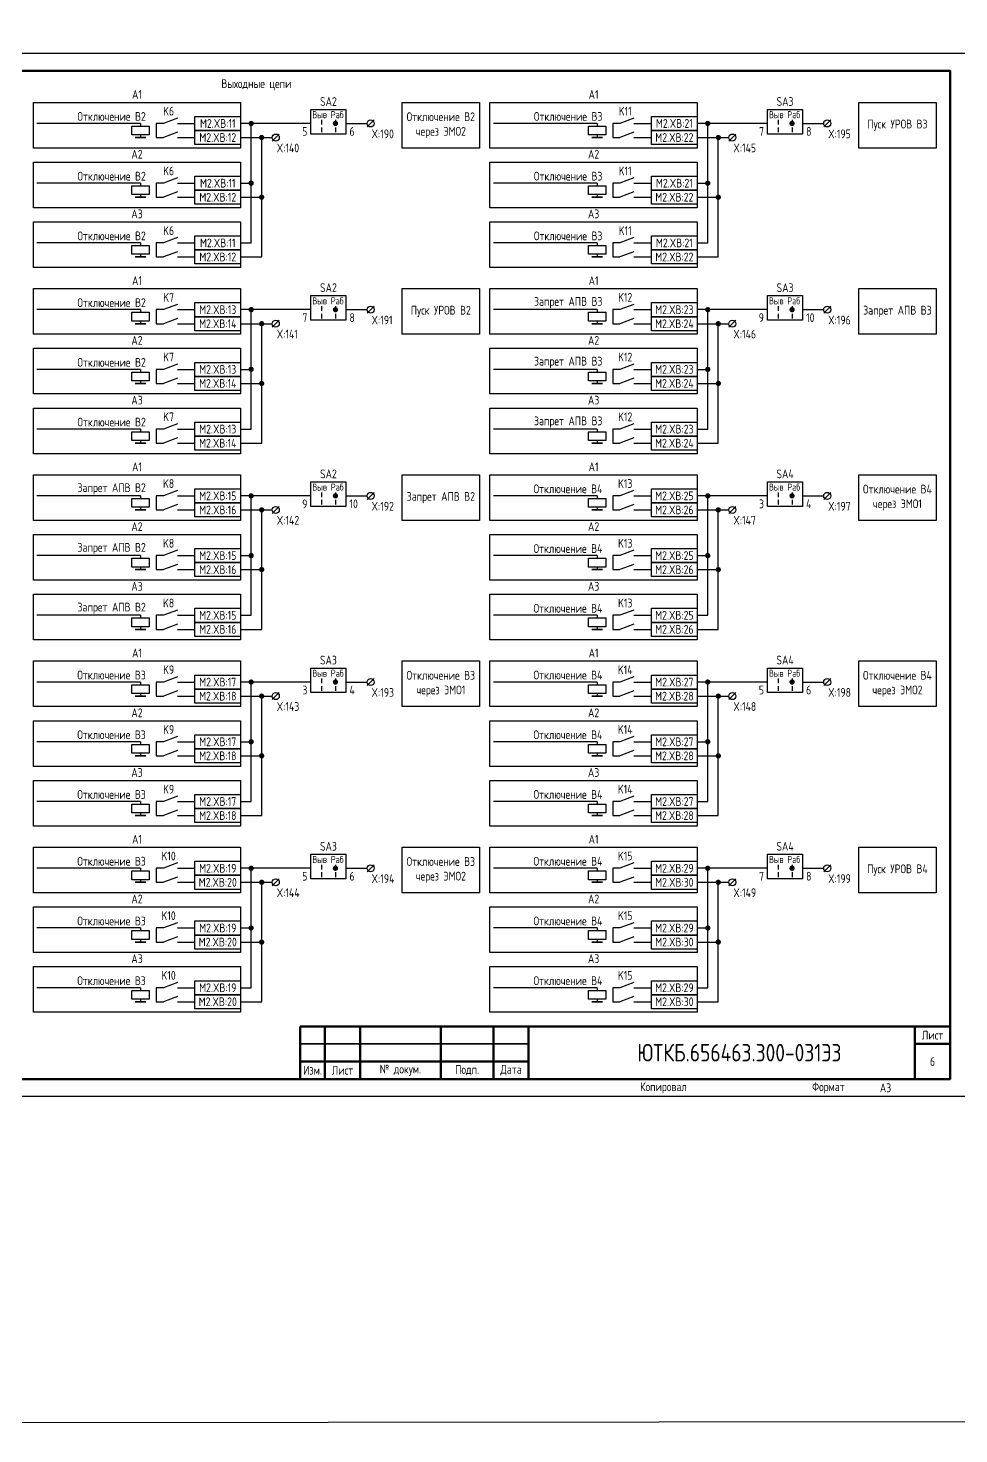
# Model space of a CAD drawing. Header units: millimetres. Extents: x -1043 to 5194, y -96 to 1568.
# Drawn here: x 2252.5 to 2517.5, y -96 to 304.1 of the extents above; entities that cross this region are included whole.
import ezdxf

# ---------------------------------------------------------------- set-up
doc = ezdxf.new("R2010")
doc.units = ezdxf.units.MM
doc.styles.add('Gost_type_A', font='GOST_A.TTF')

# ---------------------------------------------------------------- blocks, each defined once
blk = doc.blocks.new('Формат_А3')
blk.add_lwpolyline([(-420, 297), (0, 297), (0, 0), (-420, 0)], close=True)
at = {"lineweight": 50}
blk.add_lwpolyline([(-400, 292), (-5, 292), (-5, 5), (-400, 5)], close=True, dxfattribs=at)
blk = doc.blocks.new('Штамп малый нижний')
at = {"lineweight": 50}
for points in [[(-185, 15), (-178, 15), (-178, 5), (-185, 5)], [(-178, 15), (-168, 15), (-168, 5), (-178, 5)], [(-168, 15), (-145, 15), (-145, 5), (-168, 5)], [(-145, 15), (-130, 15), (-130, 5), (-145, 5)], [(-130, 15), (-120, 15), (-120, 5), (-130, 5)], [(-120, 15), (-10, 15), (-10, 0), (-120, 0)], [(-10, 15), (0, 15), (0, 10), (-10, 10)], [(-10, 10), (0, 10), (0, 0), (-10, 0)], [(-185, 5), (-178, 5), (-178, 0), (-185, 0)], [(-178, 5), (-168, 5), (-168, 0), (-178, 0)], [(-168, 5), (-145, 5), (-145, 0), (-168, 0)], [(-145, 5), (-130, 5), (-130, 0), (-145, 0)], [(-130, 5), (-120, 5), (-120, 0), (-130, 0)]]:
    blk.add_lwpolyline(points, close=True, dxfattribs=at)
for points in [[(-185, 15), (-178, 15), (-178, 10), (-185, 10)], [(-178, 15), (-168, 15), (-168, 10), (-178, 10)], [(-168, 15), (-145, 15), (-145, 10), (-168, 10)], [(-145, 15), (-130, 15), (-130, 10), (-145, 10)], [(-130, 15), (-120, 15), (-120, 10), (-130, 10)], [(-185, 10), (-178, 10), (-178, 5), (-185, 5)], [(-178, 10), (-168, 10), (-168, 5), (-178, 5)], [(-168, 10), (-145, 10), (-145, 5), (-168, 5)], [(-145, 10), (-130, 10), (-130, 5), (-145, 5)], [(-130, 10), (-120, 10), (-120, 5), (-130, 5)]]:
    blk.add_lwpolyline(points, close=True)
at = {"char_height": 2.5, "style": 'Gost_type_A'}
for s, insert, width, attachment_point in [('Лист', (-5, 12.5), 10, 5), ('№ докум.', (-156.5, 2.5), 23, 5), ('Дата', (-125, 2.5), 10, 5), ('Изм.', (-181.5, 2.5), 7, 5), ('Лист', (-173, 2.5), 10, 5), ('Подп.', (-137.5, 2.5), 15, 5), ('Копировал', (-75, -2.53), 13.1202, 6), ('Формат', (-30, -2.53), 13.1202, 6)]:
    blk.add_mtext(s, dxfattribs=dict(at, insert=insert, width=width, attachment_point=attachment_point))
blk = doc.blocks.new('POINT')
at = {"const_width": 0.75}
blk.add_lwpolyline([(-0.375, 0, 1), (0.375, 0, 1)], format="xyb", close=True, dxfattribs=at)
blk = doc.blocks.new('Переключатель_положение')
for p, q in [((2, 1), (2, -0.34)), ((2, -1.14), (2, -2.49))]:
    blk.add_line(p, q)

msp = doc.modelspace()

# ---------------------------------------------------------------- linework, layer by layer
for p, q in [((2284.5, 277), (2255, 277)), ((2284.5, 277), (2284.5, 276.25)), ((2333, 277), (2313, 277)), ((2316, 243), (2316, 277)), ((2351.01, 278), (2349.01, 276)), ((2414.5, 277), (2385, 277)), ((2414.5, 277), (2414.5, 276.25)), ((2463, 277), (2443, 277)), ((2446, 243), (2446, 277)), ((2481.01, 278), (2479.01, 276)), ((2284.5, 273.75), (2284.5, 273)), ((2313, 273), (2322, 273)), ((2319, 239), (2319, 273)), ((2324.01, 274), (2322.01, 272)), ((2414.5, 273.75), (2414.5, 273)), ((2443, 273), (2452, 273)), ((2449, 239), (2449, 273)), ((2454.01, 274), (2452.01, 272)), ((2284.5, 260), (2255, 260)), ((2284.5, 260), (2284.5, 259.25)), ((2284.5, 256.75), (2284.5, 256)), ((2313, 260), (2316, 260)), ((2414.5, 260), (2385, 260)), ((2414.5, 260), (2414.5, 259.25)), ((2414.5, 256.75), (2414.5, 256)), ((2443, 260), (2446, 260)), ((2313, 256), (2319, 256)), ((2443, 256), (2449, 256)), ((2284.5, 243), (2255, 243)), ((2284.5, 243), (2284.5, 242.25)), ((2313, 243), (2316, 243)), ((2414.5, 243), (2385, 243)), ((2414.5, 243), (2414.5, 242.25)), ((2443, 243), (2446, 243)), ((2284.5, 239.75), (2284.5, 239)), ((2313, 239), (2319, 239)), ((2414.5, 239.75), (2414.5, 239)), ((2443, 239), (2449, 239)), ((2351.01, 225), (2349.01, 223)), ((2481.01, 225), (2479.01, 223)), ((2284.5, 224), (2255, 224)), ((2284.5, 224), (2284.5, 223.25)), ((2284.5, 220.75), (2284.5, 220)), ((2333, 224), (2313, 224)), ((2316, 190), (2316, 224)), ((2324.01, 221), (2322.01, 219)), ((2414.5, 224), (2385, 224)), ((2414.5, 224), (2414.5, 223.25)), ((2414.5, 220.75), (2414.5, 220)), ((2463, 224), (2443, 224)), ((2446, 190), (2446, 224)), ((2454.01, 221), (2452.01, 219)), ((2313, 220), (2322, 220)), ((2319, 186), (2319, 220)), ((2443, 220), (2452, 220)), ((2449, 186), (2449, 220)), ((2284.5, 207), (2255, 207)), ((2284.5, 207), (2284.5, 206.25)), ((2313, 207), (2316, 207)), ((2414.5, 207), (2385, 207)), ((2414.5, 207), (2414.5, 206.25)), ((2443, 207), (2446, 207)), ((2284.5, 203.75), (2284.5, 203)), ((2313, 203), (2319, 203)), ((2414.5, 203.75), (2414.5, 203)), ((2443, 203), (2449, 203)), ((2284.5, 190), (2255, 190)), ((2284.5, 190), (2284.5, 189.25)), ((2313, 190), (2316, 190)), ((2414.5, 190), (2385, 190)), ((2414.5, 190), (2414.5, 189.25)), ((2443, 190), (2446, 190)), ((2284.5, 186.75), (2284.5, 186)), ((2313, 186), (2319, 186)), ((2414.5, 186.75), (2414.5, 186)), ((2443, 186), (2449, 186)), ((2284.5, 171), (2255, 171)), ((2284.5, 171), (2284.5, 170.25)), ((2333, 171), (2313, 171)), ((2316, 137), (2316, 171)), ((2351.01, 172), (2349.01, 170)), ((2414.5, 171), (2385, 171)), ((2414.5, 171), (2414.5, 170.25)), ((2463, 171), (2443, 171)), ((2446, 137), (2446, 171)), ((2481.01, 172), (2479.01, 170)), ((2284.5, 167.75), (2284.5, 167)), ((2313, 167), (2322, 167)), ((2319, 133), (2319, 167)), ((2324.01, 168), (2322.01, 166)), ((2414.5, 167.75), (2414.5, 167)), ((2443, 167), (2452, 167)), ((2449, 133), (2449, 167)), ((2454.01, 168), (2452.01, 166)), ((2284.5, 154), (2255, 154)), ((2284.5, 154), (2284.5, 153.25)), ((2313, 154), (2316, 154)), ((2414.5, 154), (2385, 154)), ((2414.5, 154), (2414.5, 153.25)), ((2443, 154), (2446, 154)), ((2284.5, 150.75), (2284.5, 150)), ((2313, 150), (2319, 150)), ((2414.5, 150.75), (2414.5, 150)), ((2443, 150), (2449, 150)), ((2284.5, 137), (2255, 137)), ((2284.5, 137), (2284.5, 136.25)), ((2313, 137), (2316, 137)), ((2414.5, 137), (2385, 137)), ((2414.5, 137), (2414.5, 136.25)), ((2443, 137), (2446, 137)), ((2284.5, 133.75), (2284.5, 133)), ((2313, 133), (2319, 133)), ((2414.5, 133.75), (2414.5, 133)), ((2443, 133), (2449, 133)), ((2284.5, 118), (2255, 118)), ((2284.5, 118), (2284.5, 117.25)), ((2333, 118), (2313, 118)), ((2316, 84), (2316, 118)), ((2351.01, 119), (2349.01, 117)), ((2414.5, 118), (2385, 118)), ((2414.5, 118), (2414.5, 117.25)), ((2463, 118), (2443, 118)), ((2446, 84), (2446, 118)), ((2481.01, 119), (2479.01, 117)), ((2284.5, 114.75), (2284.5, 114)), ((2313, 114), (2322, 114)), ((2319, 80), (2319, 114)), ((2324.01, 115), (2322.01, 113)), ((2414.5, 114.75), (2414.5, 114)), ((2443, 114), (2452, 114)), ((2449, 80), (2449, 114)), ((2454.01, 115), (2452.01, 113)), ((2284.5, 101), (2255, 101)), ((2284.5, 101), (2284.5, 100.25)), ((2313, 101), (2316, 101)), ((2414.5, 101), (2385, 101)), ((2414.5, 101), (2414.5, 100.25)), ((2443, 101), (2446, 101)), ((2284.5, 97.75), (2284.5, 97)), ((2313, 97), (2319, 97)), ((2414.5, 97.75), (2414.5, 97)), ((2443, 97), (2449, 97)), ((2284.5, 84), (2255, 84)), ((2284.5, 84), (2284.5, 83.25)), ((2284.5, 80.75), (2284.5, 80)), ((2313, 84), (2316, 84)), ((2414.5, 84), (2385, 84)), ((2414.5, 84), (2414.5, 83.25)), ((2414.5, 80.75), (2414.5, 80)), ((2443, 84), (2446, 84)), ((2313, 80), (2319, 80)), ((2443, 80), (2449, 80)), ((2284.5, 65), (2255, 65)), ((2284.5, 65), (2284.5, 64.25)), ((2333, 65), (2313, 65)), ((2316, 31), (2316, 65)), ((2351.01, 66), (2349.01, 64)), ((2414.5, 65), (2385, 65)), ((2414.5, 65), (2414.5, 64.25)), ((2463, 65), (2443, 65)), ((2446, 31), (2446, 65)), ((2481.01, 66), (2479.01, 64)), ((2284.5, 61.75), (2284.5, 61)), ((2313, 61), (2322, 61)), ((2319, 27), (2319, 61)), ((2324.01, 62), (2322.01, 60)), ((2414.5, 61.75), (2414.5, 61)), ((2443, 61), (2452, 61)), ((2449, 27), (2449, 61)), ((2454.01, 62), (2452.01, 60)), ((2284.5, 48), (2255, 48)), ((2284.5, 48), (2284.5, 47.25)), ((2284.5, 44.75), (2284.5, 44)), ((2313, 48), (2316, 48)), ((2414.5, 48), (2385, 48)), ((2414.5, 48), (2414.5, 47.25)), ((2414.5, 44.75), (2414.5, 44)), ((2443, 48), (2446, 48)), ((2313, 44), (2319, 44)), ((2443, 44), (2449, 44)), ((2284.5, 31), (2255, 31)), ((2284.5, 31), (2284.5, 30.25)), ((2313, 31), (2316, 31)), ((2414.5, 31), (2385, 31)), ((2414.5, 31), (2414.5, 30.25)), ((2443, 31), (2446, 31)), ((2284.5, 27.75), (2284.5, 27)), ((2313, 27), (2319, 27)), ((2414.5, 27.75), (2414.5, 27)), ((2443, 27), (2449, 27))]:
    msp.add_line(p, q)
at = {"ltscale": 1.08}
for p, q in [((2291, 277), (2289, 277)), ((2289, 277), (2289, 273)), ((2295, 277), (2300, 277)), ((2421, 277), (2419, 277)), ((2419, 277), (2419, 273)), ((2425, 277), (2430, 277)), ((2289, 273), (2291, 273)), ((2295, 273), (2300, 273)), ((2419, 273), (2421, 273)), ((2425, 273), (2430, 273)), ((2291, 260), (2289, 260)), ((2289, 260), (2289, 256)), ((2295, 260), (2300, 260)), ((2421, 260), (2419, 260)), ((2419, 260), (2419, 256)), ((2425, 260), (2430, 260)), ((2289, 256), (2291, 256)), ((2295, 256), (2300, 256)), ((2419, 256), (2421, 256)), ((2425, 256), (2430, 256)), ((2291, 243), (2289, 243)), ((2289, 243), (2289, 239)), ((2295, 243), (2300, 243)), ((2421, 243), (2419, 243)), ((2419, 243), (2419, 239)), ((2425, 243), (2430, 243)), ((2289, 239), (2291, 239)), ((2295, 239), (2300, 239)), ((2419, 239), (2421, 239)), ((2425, 239), (2430, 239)), ((2291, 224), (2289, 224)), ((2289, 224), (2289, 220)), ((2295, 224), (2300, 224)), ((2421, 224), (2419, 224)), ((2419, 224), (2419, 220)), ((2425, 224), (2430, 224)), ((2289, 220), (2291, 220)), ((2295, 220), (2300, 220)), ((2419, 220), (2421, 220)), ((2425, 220), (2430, 220)), ((2291, 207), (2289, 207)), ((2289, 207), (2289, 203)), ((2295, 207), (2300, 207)), ((2421, 207), (2419, 207)), ((2419, 207), (2419, 203)), ((2425, 207), (2430, 207)), ((2289, 203), (2291, 203)), ((2295, 203), (2300, 203)), ((2419, 203), (2421, 203)), ((2425, 203), (2430, 203)), ((2291, 190), (2289, 190)), ((2289, 190), (2289, 186)), ((2295, 190), (2300, 190)), ((2421, 190), (2419, 190)), ((2419, 190), (2419, 186)), ((2425, 190), (2430, 190)), ((2289, 186), (2291, 186)), ((2295, 186), (2300, 186)), ((2419, 186), (2421, 186)), ((2425, 186), (2430, 186)), ((2291, 171), (2289, 171)), ((2289, 171), (2289, 167)), ((2295, 171), (2300, 171)), ((2421, 171), (2419, 171)), ((2419, 171), (2419, 167)), ((2425, 171), (2430, 171)), ((2289, 167), (2291, 167)), ((2295, 167), (2300, 167)), ((2419, 167), (2421, 167)), ((2425, 167), (2430, 167)), ((2291, 154), (2289, 154)), ((2289, 154), (2289, 150)), ((2295, 154), (2300, 154)), ((2421, 154), (2419, 154)), ((2419, 154), (2419, 150)), ((2425, 154), (2430, 154)), ((2289, 150), (2291, 150)), ((2295, 150), (2300, 150)), ((2419, 150), (2421, 150)), ((2425, 150), (2430, 150)), ((2291, 137), (2289, 137)), ((2289, 137), (2289, 133)), ((2295, 137), (2300, 137)), ((2421, 137), (2419, 137)), ((2419, 137), (2419, 133)), ((2425, 137), (2430, 137)), ((2289, 133), (2291, 133)), ((2295, 133), (2300, 133)), ((2419, 133), (2421, 133)), ((2425, 133), (2430, 133)), ((2291, 118), (2289, 118)), ((2289, 118), (2289, 114)), ((2295, 118), (2300, 118)), ((2421, 118), (2419, 118)), ((2419, 118), (2419, 114)), ((2425, 118), (2430, 118)), ((2289, 114), (2291, 114)), ((2295, 114), (2300, 114)), ((2419, 114), (2421, 114)), ((2425, 114), (2430, 114)), ((2291, 101), (2289, 101)), ((2289, 101), (2289, 97)), ((2295, 101), (2300, 101)), ((2421, 101), (2419, 101)), ((2419, 101), (2419, 97)), ((2425, 101), (2430, 101)), ((2289, 97), (2291, 97)), ((2295, 97), (2300, 97)), ((2419, 97), (2421, 97)), ((2425, 97), (2430, 97)), ((2291, 84), (2289, 84)), ((2289, 84), (2289, 80)), ((2295, 84), (2300, 84)), ((2421, 84), (2419, 84)), ((2419, 84), (2419, 80)), ((2425, 84), (2430, 84)), ((2289, 80), (2291, 80)), ((2295, 80), (2300, 80)), ((2419, 80), (2421, 80)), ((2425, 80), (2430, 80)), ((2291, 65), (2289, 65)), ((2289, 65), (2289, 61)), ((2295, 65), (2300, 65)), ((2421, 65), (2419, 65)), ((2419, 65), (2419, 61)), ((2425, 65), (2430, 65)), ((2289, 61), (2291, 61)), ((2295, 61), (2300, 61)), ((2419, 61), (2421, 61)), ((2425, 61), (2430, 61)), ((2291, 48), (2289, 48)), ((2289, 48), (2289, 44)), ((2295, 48), (2300, 48)), ((2421, 48), (2419, 48)), ((2419, 48), (2419, 44)), ((2425, 48), (2430, 48)), ((2289, 44), (2291, 44)), ((2295, 44), (2300, 44)), ((2419, 44), (2421, 44)), ((2425, 44), (2430, 44)), ((2291, 31), (2289, 31)), ((2289, 31), (2289, 27)), ((2295, 31), (2300, 31)), ((2421, 31), (2419, 31)), ((2419, 31), (2419, 27)), ((2425, 31), (2430, 31)), ((2289, 27), (2291, 27)), ((2295, 27), (2300, 27)), ((2419, 27), (2421, 27)), ((2425, 27), (2430, 27))]:
    msp.add_line(p, q, dxfattribs=at)
at = {"ltscale": 4.32}
for p, q in [((2295, 278.5), (2291, 277)), ((2425, 278.5), (2421, 277)), ((2295, 274.5), (2291, 273)), ((2425, 274.5), (2421, 273)), ((2295, 261.5), (2291, 260)), ((2425, 261.5), (2421, 260)), ((2295, 257.5), (2291, 256)), ((2425, 257.5), (2421, 256)), ((2295, 244.5), (2291, 243)), ((2425, 244.5), (2421, 243)), ((2295, 240.5), (2291, 239)), ((2425, 240.5), (2421, 239)), ((2295, 225.5), (2291, 224)), ((2425, 225.5), (2421, 224)), ((2295, 221.5), (2291, 220)), ((2425, 221.5), (2421, 220)), ((2295, 208.5), (2291, 207)), ((2425, 208.5), (2421, 207)), ((2295, 204.5), (2291, 203)), ((2425, 204.5), (2421, 203)), ((2295, 191.5), (2291, 190)), ((2425, 191.5), (2421, 190)), ((2295, 187.5), (2291, 186)), ((2425, 187.5), (2421, 186)), ((2295, 172.5), (2291, 171)), ((2425, 172.5), (2421, 171)), ((2295, 168.5), (2291, 167)), ((2425, 168.5), (2421, 167)), ((2295, 155.5), (2291, 154)), ((2425, 155.5), (2421, 154)), ((2295, 151.5), (2291, 150)), ((2425, 151.5), (2421, 150)), ((2295, 138.5), (2291, 137)), ((2425, 138.5), (2421, 137)), ((2295, 134.5), (2291, 133)), ((2425, 134.5), (2421, 133)), ((2295, 119.5), (2291, 118)), ((2425, 119.5), (2421, 118)), ((2295, 115.5), (2291, 114)), ((2425, 115.5), (2421, 114)), ((2295, 102.5), (2291, 101)), ((2425, 102.5), (2421, 101)), ((2295, 98.5), (2291, 97)), ((2425, 98.5), (2421, 97)), ((2295, 85.5), (2291, 84)), ((2425, 85.5), (2421, 84)), ((2295, 81.5), (2291, 80)), ((2425, 81.5), (2421, 80)), ((2295, 66.5), (2291, 65)), ((2425, 66.5), (2421, 65)), ((2295, 62.5), (2291, 61)), ((2425, 62.5), (2421, 61)), ((2295, 49.5), (2291, 48)), ((2425, 49.5), (2421, 48)), ((2295, 45.5), (2291, 44)), ((2425, 45.5), (2421, 44)), ((2295, 32.5), (2291, 31)), ((2425, 32.5), (2421, 31)), ((2295, 28.5), (2291, 27)), ((2425, 28.5), (2421, 27))]:
    msp.add_line(p, q, dxfattribs=at)
at = {"ltscale": 4}
for p, q in [((2343, 277), (2349.01, 277)), ((2473, 277), (2479.01, 277)), ((2343, 224), (2349.01, 224)), ((2473, 224), (2479.01, 224)), ((2343, 171), (2349.01, 171)), ((2473, 171), (2479.01, 171)), ((2343, 118), (2349.01, 118)), ((2473, 118), (2479.01, 118)), ((2343, 65), (2349.01, 65)), ((2473, 65), (2479.01, 65))]:
    msp.add_line(p, q, dxfattribs=at)
for points in [[(-1042.57, 612), (5193.89, 618), (5193.89, -90), (-1042.57, -96)], [(2254, 283), (2313, 283), (2313, 270), (2254, 270)], [(2333, 281), (2343, 281), (2343, 274), (2333, 274)], [(2359, 283), (2381, 283), (2381, 270), (2359, 270)], [(2384, 283), (2443, 283), (2443, 270), (2384, 270)], [(2463, 281), (2473, 281), (2473, 274), (2463, 274)], [(2489, 283), (2511, 283), (2511, 270), (2489, 270)], [(2287, 276.25), (2287, 273.75), (2282, 273.75), (2282, 276.25)], [(2300, 279), (2313, 279), (2313, 275), (2300, 275)], [(2417, 276.25), (2417, 273.75), (2412, 273.75), (2412, 276.25)], [(2430, 279), (2443, 279), (2443, 275), (2430, 275)], [(2286, 273), (2283, 273)], [(2300, 275), (2313, 275), (2313, 271), (2300, 271)], [(2416, 273), (2413, 273)], [(2430, 275), (2443, 275), (2443, 271), (2430, 271)], [(2254, 266), (2313, 266), (2313, 253), (2254, 253)], [(2384, 266), (2443, 266), (2443, 253), (2384, 253)], [(2300, 262), (2313, 262), (2313, 258), (2300, 258)], [(2430, 262), (2443, 262), (2443, 258), (2430, 258)], [(2287, 259.25), (2287, 256.75), (2282, 256.75), (2282, 259.25)], [(2300, 258), (2313, 258), (2313, 254), (2300, 254)], [(2417, 259.25), (2417, 256.75), (2412, 256.75), (2412, 259.25)], [(2430, 258), (2443, 258), (2443, 254), (2430, 254)], [(2286, 256), (2283, 256)], [(2416, 256), (2413, 256)], [(2254, 249), (2313, 249), (2313, 236), (2254, 236)], [(2384, 249), (2443, 249), (2443, 236), (2384, 236)], [(2300, 245), (2313, 245), (2313, 241), (2300, 241)], [(2430, 245), (2443, 245), (2443, 241), (2430, 241)], [(2287, 242.25), (2287, 239.75), (2282, 239.75), (2282, 242.25)], [(2300, 241), (2313, 241), (2313, 237), (2300, 237)], [(2417, 242.25), (2417, 239.75), (2412, 239.75), (2412, 242.25)], [(2430, 241), (2443, 241), (2443, 237), (2430, 237)], [(2286, 239), (2283, 239)], [(2416, 239), (2413, 239)], [(2254, 230), (2313, 230), (2313, 217), (2254, 217)], [(2359, 230), (2381, 230), (2381, 217), (2359, 217)], [(2384, 230), (2443, 230), (2443, 217), (2384, 217)], [(2489, 230), (2511, 230), (2511, 217), (2489, 217)], [(2300, 226), (2313, 226), (2313, 222), (2300, 222)], [(2333, 228), (2343, 228), (2343, 221), (2333, 221)], [(2430, 226), (2443, 226), (2443, 222), (2430, 222)], [(2463, 228), (2473, 228), (2473, 221), (2463, 221)], [(2287, 223.25), (2287, 220.75), (2282, 220.75), (2282, 223.25)], [(2300, 222), (2313, 222), (2313, 218), (2300, 218)], [(2417, 223.25), (2417, 220.75), (2412, 220.75), (2412, 223.25)], [(2430, 222), (2443, 222), (2443, 218), (2430, 218)], [(2286, 220), (2283, 220)], [(2416, 220), (2413, 220)], [(2254, 213), (2313, 213), (2313, 200), (2254, 200)], [(2384, 213), (2443, 213), (2443, 200), (2384, 200)], [(2300, 209), (2313, 209), (2313, 205), (2300, 205)], [(2430, 209), (2443, 209), (2443, 205), (2430, 205)], [(2287, 206.25), (2287, 203.75), (2282, 203.75), (2282, 206.25)], [(2300, 205), (2313, 205), (2313, 201), (2300, 201)], [(2417, 206.25), (2417, 203.75), (2412, 203.75), (2412, 206.25)], [(2430, 205), (2443, 205), (2443, 201), (2430, 201)], [(2286, 203), (2283, 203)], [(2416, 203), (2413, 203)], [(2254, 196), (2313, 196), (2313, 183), (2254, 183)], [(2384, 196), (2443, 196), (2443, 183), (2384, 183)], [(2287, 189.25), (2287, 186.75), (2282, 186.75), (2282, 189.25)], [(2300, 192), (2313, 192), (2313, 188), (2300, 188)], [(2417, 189.25), (2417, 186.75), (2412, 186.75), (2412, 189.25)], [(2430, 192), (2443, 192), (2443, 188), (2430, 188)], [(2286, 186), (2283, 186)], [(2300, 188), (2313, 188), (2313, 184), (2300, 184)], [(2416, 186), (2413, 186)], [(2430, 188), (2443, 188), (2443, 184), (2430, 184)], [(2254, 177), (2313, 177), (2313, 164), (2254, 164)], [(2359, 177), (2381, 177), (2381, 164), (2359, 164)], [(2384, 177), (2443, 177), (2443, 164), (2384, 164)], [(2489, 177), (2511, 177), (2511, 164), (2489, 164)], [(2300, 173), (2313, 173), (2313, 169), (2300, 169)], [(2333, 175), (2343, 175), (2343, 168), (2333, 168)], [(2430, 173), (2443, 173), (2443, 169), (2430, 169)], [(2463, 175), (2473, 175), (2473, 168), (2463, 168)], [(2287, 170.25), (2287, 167.75), (2282, 167.75), (2282, 170.25)], [(2300, 169), (2313, 169), (2313, 165), (2300, 165)], [(2417, 170.25), (2417, 167.75), (2412, 167.75), (2412, 170.25)], [(2430, 169), (2443, 169), (2443, 165), (2430, 165)], [(2286, 167), (2283, 167)], [(2416, 167), (2413, 167)], [(2254, 160), (2313, 160), (2313, 147), (2254, 147)], [(2384, 160), (2443, 160), (2443, 147), (2384, 147)], [(2287, 153.25), (2287, 150.75), (2282, 150.75), (2282, 153.25)], [(2300, 156), (2313, 156), (2313, 152), (2300, 152)], [(2417, 153.25), (2417, 150.75), (2412, 150.75), (2412, 153.25)], [(2430, 156), (2443, 156), (2443, 152), (2430, 152)], [(2286, 150), (2283, 150)], [(2300, 152), (2313, 152), (2313, 148), (2300, 148)], [(2416, 150), (2413, 150)], [(2430, 152), (2443, 152), (2443, 148), (2430, 148)], [(2254, 143), (2313, 143), (2313, 130), (2254, 130)], [(2384, 143), (2443, 143), (2443, 130), (2384, 130)], [(2287, 136.25), (2287, 133.75), (2282, 133.75), (2282, 136.25)], [(2300, 139), (2313, 139), (2313, 135), (2300, 135)], [(2417, 136.25), (2417, 133.75), (2412, 133.75), (2412, 136.25)], [(2430, 139), (2443, 139), (2443, 135), (2430, 135)], [(2286, 133), (2283, 133)], [(2300, 135), (2313, 135), (2313, 131), (2300, 131)], [(2416, 133), (2413, 133)], [(2430, 135), (2443, 135), (2443, 131), (2430, 131)], [(2254, 124), (2313, 124), (2313, 111), (2254, 111)], [(2333, 122), (2343, 122), (2343, 115), (2333, 115)], [(2359, 124), (2381, 124), (2381, 111), (2359, 111)], [(2384, 124), (2443, 124), (2443, 111), (2384, 111)], [(2463, 122), (2473, 122), (2473, 115), (2463, 115)], [(2489, 124), (2511, 124), (2511, 111), (2489, 111)], [(2287, 117.25), (2287, 114.75), (2282, 114.75), (2282, 117.25)], [(2300, 120), (2313, 120), (2313, 116), (2300, 116)], [(2417, 117.25), (2417, 114.75), (2412, 114.75), (2412, 117.25)], [(2430, 120), (2443, 120), (2443, 116), (2430, 116)], [(2286, 114), (2283, 114)], [(2300, 116), (2313, 116), (2313, 112), (2300, 112)], [(2416, 114), (2413, 114)], [(2430, 116), (2443, 116), (2443, 112), (2430, 112)], [(2254, 107), (2313, 107), (2313, 94), (2254, 94)], [(2384, 107), (2443, 107), (2443, 94), (2384, 94)], [(2287, 100.25), (2287, 97.75), (2282, 97.75), (2282, 100.25)], [(2300, 103), (2313, 103), (2313, 99), (2300, 99)], [(2417, 100.25), (2417, 97.75), (2412, 97.75), (2412, 100.25)], [(2430, 103), (2443, 103), (2443, 99), (2430, 99)], [(2286, 97), (2283, 97)], [(2300, 99), (2313, 99), (2313, 95), (2300, 95)], [(2416, 97), (2413, 97)], [(2430, 99), (2443, 99), (2443, 95), (2430, 95)], [(2254, 90), (2313, 90), (2313, 77), (2254, 77)], [(2384, 90), (2443, 90), (2443, 77), (2384, 77)], [(2300, 86), (2313, 86), (2313, 82), (2300, 82)], [(2430, 86), (2443, 86), (2443, 82), (2430, 82)], [(2287, 83.25), (2287, 80.75), (2282, 80.75), (2282, 83.25)], [(2300, 82), (2313, 82), (2313, 78), (2300, 78)], [(2417, 83.25), (2417, 80.75), (2412, 80.75), (2412, 83.25)], [(2430, 82), (2443, 82), (2443, 78), (2430, 78)], [(2286, 80), (2283, 80)], [(2416, 80), (2413, 80)], [(2254, 71), (2313, 71), (2313, 58), (2254, 58)], [(2333, 69), (2343, 69), (2343, 62), (2333, 62)], [(2359, 71), (2381, 71), (2381, 58), (2359, 58)], [(2384, 71), (2443, 71), (2443, 58), (2384, 58)], [(2463, 69), (2473, 69), (2473, 62), (2463, 62)], [(2489, 71), (2511, 71), (2511, 58), (2489, 58)], [(2287, 64.25), (2287, 61.75), (2282, 61.75), (2282, 64.25)], [(2300, 67), (2313, 67), (2313, 63), (2300, 63)], [(2417, 64.25), (2417, 61.75), (2412, 61.75), (2412, 64.25)], [(2430, 67), (2443, 67), (2443, 63), (2430, 63)], [(2286, 61), (2283, 61)], [(2300, 63), (2313, 63), (2313, 59), (2300, 59)], [(2416, 61), (2413, 61)], [(2430, 63), (2443, 63), (2443, 59), (2430, 59)], [(2254, 54), (2313, 54), (2313, 41), (2254, 41)], [(2384, 54), (2443, 54), (2443, 41), (2384, 41)], [(2300, 50), (2313, 50), (2313, 46), (2300, 46)], [(2430, 50), (2443, 50), (2443, 46), (2430, 46)], [(2287, 47.25), (2287, 44.75), (2282, 44.75), (2282, 47.25)], [(2300, 46), (2313, 46), (2313, 42), (2300, 42)], [(2417, 47.25), (2417, 44.75), (2412, 44.75), (2412, 47.25)], [(2430, 46), (2443, 46), (2443, 42), (2430, 42)], [(2286, 44), (2283, 44)], [(2416, 44), (2413, 44)], [(2254, 37), (2313, 37), (2313, 24), (2254, 24)], [(2384, 37), (2443, 37), (2443, 24), (2384, 24)], [(2300, 33), (2313, 33), (2313, 29), (2300, 29)], [(2430, 33), (2443, 33), (2443, 29), (2430, 29)], [(2287, 30.25), (2287, 27.75), (2282, 27.75), (2282, 30.25)], [(2300, 29), (2313, 29), (2313, 25), (2300, 25)], [(2417, 30.25), (2417, 27.75), (2412, 27.75), (2412, 30.25)], [(2430, 29), (2443, 29), (2443, 25), (2430, 25)], [(2286, 27), (2283, 27)], [(2416, 27), (2413, 27)]]:
    msp.add_lwpolyline(points, close=True)
for centre in [(2350.01, 277), (2480.01, 277), (2323.01, 273), (2453.01, 273), (2350.01, 224), (2480.01, 224), (2323.01, 220), (2453.01, 220), (2350.01, 171), (2480.01, 171), (2323.01, 167), (2453.01, 167), (2350.01, 118), (2480.01, 118), (2323.01, 114), (2453.01, 114), (2350.01, 65), (2480.01, 65), (2323.01, 61), (2453.01, 61)]:
    msp.add_circle(centre, 1)

# ---------------------------------------------------------------- block references
for name, p in [('Формат_А3', (2520, 0)), ('POINT', (2316, 277)), ('Переключатель_положение', (2334, 277)), ('POINT', (2340, 277)), ('Переключатель_положение', (2338, 277)), ('POINT', (2446, 277)), ('Переключатель_положение', (2464, 277)), ('POINT', (2470, 277)), ('Переключатель_положение', (2468, 277)), ('POINT', (2319, 273)), ('POINT', (2449, 273)), ('POINT', (2316, 260)), ('POINT', (2446, 260)), ('POINT', (2319, 256)), ('POINT', (2449, 256)), ('POINT', (2316, 224)), ('Переключатель_положение', (2334, 224)), ('POINT', (2340, 224)), ('Переключатель_положение', (2338, 224)), ('POINT', (2446, 224)), ('Переключатель_положение', (2464, 224)), ('POINT', (2470, 224)), ('Переключатель_положение', (2468, 224)), ('POINT', (2319, 220)), ('POINT', (2449, 220)), ('POINT', (2316, 207)), ('POINT', (2446, 207)), ('POINT', (2319, 203)), ('POINT', (2449, 203)), ('POINT', (2316, 171)), ('Переключатель_положение', (2334, 171)), ('POINT', (2340, 171)), ('Переключатель_положение', (2338, 171)), ('POINT', (2446, 171)), ('Переключатель_положение', (2464, 171)), ('POINT', (2470, 171)), ('Переключатель_положение', (2468, 171)), ('POINT', (2319, 167)), ('POINT', (2449, 167)), ('POINT', (2316, 154)), ('POINT', (2446, 154)), ('POINT', (2319, 150)), ('POINT', (2449, 150)), ('POINT', (2316, 118)), ('Переключатель_положение', (2334, 118)), ('POINT', (2340, 118)), ('Переключатель_положение', (2338, 118)), ('POINT', (2446, 118)), ('Переключатель_положение', (2464, 118)), ('POINT', (2470, 118)), ('Переключатель_положение', (2468, 118)), ('POINT', (2319, 114)), ('POINT', (2449, 114)), ('POINT', (2316, 101)), ('POINT', (2446, 101)), ('POINT', (2319, 97)), ('POINT', (2449, 97)), ('POINT', (2316, 65)), ('Переключатель_положение', (2334, 65)), ('POINT', (2340, 65)), ('Переключатель_положение', (2338, 65)), ('POINT', (2446, 65)), ('Переключатель_положение', (2464, 65)), ('POINT', (2470, 65)), ('Переключатель_положение', (2468, 65)), ('POINT', (2319, 61)), ('POINT', (2449, 61)), ('POINT', (2316, 48)), ('POINT', (2446, 48)), ('POINT', (2319, 44)), ('POINT', (2449, 44)), ('Штамп малый нижний', (2515, 5))]:
    msp.add_blockref(name, p)

# ---------------------------------------------------------------- texts
at = {"char_height": 2.5, "line_spacing_factor": 0.9, "style": 'Gost_type_A'}
for s, insert, width, attachment_point in [('Выходные цепи', (2317.5, 288), 395, 5), ('A1', (2283.5, 284), 59, 8), ('A1', (2413.5, 284), 59, 8), ('X:190', (2350.29, 275.29), 8, 1), ('X:195', (2480.29, 275.29), 8, 1), ('A2', (2283.5, 267), 59, 8), ('X:140', (2323.29, 271.29), 8, 1), ('A2', (2413.5, 267), 59, 8), ('X:145', (2453.29, 271.29), 8, 1), ('A3', (2283.5, 250), 59, 8), ('A3', (2413.5, 250), 59, 8), ('A1', (2283.5, 231), 59, 8), ('A1', (2413.5, 231), 59, 8), ('X:191', (2350.29, 222.29), 8, 1), ('X:196', (2480.29, 222.29), 8, 1), ('A2', (2283.5, 214), 59, 8), ('X:141', (2323.29, 218.29), 8, 1), ('A2', (2413.5, 214), 59, 8), ('X:146', (2453.29, 218.29), 8, 1), ('A3', (2283.5, 197), 59, 8), ('A3', (2413.5, 197), 59, 8), ('A1', (2283.5, 178), 59, 8), ('A1', (2413.5, 178), 59, 8), ('X:192', (2350.29, 169.29), 8, 1), ('X:197', (2480.29, 169.29), 8, 1), ('X:142', (2323.29, 165.29), 8, 1), ('X:147', (2453.29, 165.29), 8, 1), ('A2', (2283.5, 161), 59, 8), ('A2', (2413.5, 161), 59, 8), ('A3', (2283.5, 144), 59, 8), ('A3', (2413.5, 144), 59, 8), ('A1', (2283.5, 125), 59, 8), ('A1', (2413.5, 125), 59, 8), ('X:193', (2350.29, 116.29), 8, 1), ('X:198', (2480.29, 116.29), 8, 1), ('X:143', (2323.29, 112.29), 8, 1), ('X:148', (2453.29, 112.29), 8, 1), ('A2', (2283.5, 108), 59, 8), ('A2', (2413.5, 108), 59, 8), ('A3', (2283.5, 91), 59, 8), ('A3', (2413.5, 91), 59, 8), ('A1', (2283.5, 72), 59, 8), ('A1', (2413.5, 72), 59, 8), ('X:194', (2350.29, 63.29), 8, 1), ('X:199', (2480.29, 63.29), 8, 1), ('A2', (2283.5, 55), 59, 8), ('X:144', (2323.29, 59.29), 8, 1), ('A2', (2413.5, 55), 59, 8), ('X:149', (2453.29, 59.29), 8, 1), ('A3', (2283.5, 38), 59, 8), ('A3', (2413.5, 38), 59, 8)]:
    msp.add_mtext(s, dxfattribs=dict(at, insert=insert, width=width, attachment_point=attachment_point))
at = {"style": 'Gost_type_A'}
for s, insert, char_height, width, attachment_point in [('SA2', (2338, 282), 2.5, 10, 8), ('SA3', (2468, 282), 2.5, 10, 8), ('Отключение В2', (2286, 279), 2.5, 31.0015, 6), ('K6', (2292.5, 280.5), 2.5, 5, 5), ('Выв', (2335.5, 279.5), 2, 5, 5), ('Раб', (2340.5, 279.5), 2, 5, 5), ('Отключение В2\\Pчерез ЭМО2', (2370, 276.5), 2.5, 21.9989, 5), ('Отключение В3', (2416, 279), 2.5, 31.0015, 6), ('K11', (2422.5, 280.5), 2.5, 5, 5), ('Выв', (2465.5, 279.5), 2, 5, 5), ('Раб', (2470.5, 279.5), 2, 5, 5), ('M2.XВ:11', (2306.5, 277), 2.5, 13, 5), ('M2.XВ:21', (2436.5, 277), 2.5, 13, 5), ('Пуск УРОВ В3', (2500, 276.5), 2.5, 21.9988, 5), ('M2.XВ:12', (2306.5, 273), 2.5, 13, 5), ('5', (2332, 275.98), 2.5, 5, 3), ('6', (2344, 275.98), 2.5, 5, 1), ('M2.XВ:22', (2436.5, 273), 2.5, 13, 5), ('7', (2462, 275.98), 2.5, 5, 3), ('8', (2474, 275.98), 2.5, 5, 1), ('K6', (2292.5, 263.5), 2.5, 5, 5), ('K11', (2422.5, 263.5), 2.5, 5, 5), ('Отключение В2', (2286, 262), 2.5, 31.0015, 6), ('M2.XВ:11', (2306.5, 260), 2.5, 13, 5), ('Отключение В3', (2416, 262), 2.5, 31.0015, 6), ('M2.XВ:21', (2436.5, 260), 2.5, 13, 5), ('M2.XВ:12', (2306.5, 256), 2.5, 13, 5), ('M2.XВ:22', (2436.5, 256), 2.5, 13, 5), ('Отключение В2', (2286, 245), 2.5, 31.0015, 6), ('K6', (2292.5, 246.5), 2.5, 5, 5), ('M2.XВ:11', (2306.5, 243), 2.5, 13, 5), ('Отключение В3', (2416, 245), 2.5, 31.0015, 6), ('K11', (2422.5, 246.5), 2.5, 5, 5), ('M2.XВ:21', (2436.5, 243), 2.5, 13, 5), ('M2.XВ:12', (2306.5, 239), 2.5, 13, 5), ('M2.XВ:22', (2436.5, 239), 2.5, 13, 5), ('K7', (2292.5, 227.5), 2.5, 5, 5), ('SA2', (2338, 229), 2.5, 10, 8), ('K12', (2422.5, 227.5), 2.5, 5, 5), ('SA3', (2468, 229), 2.5, 10, 8), ('Отключение В2', (2286, 226), 2.5, 31.0015, 6), ('M2.XВ:13', (2306.5, 224), 2.5, 13, 5), ('Выв', (2335.5, 226.5), 2, 5, 5), ('Раб', (2340.5, 226.5), 2, 5, 5), ('Пуск УРОВ В2', (2370, 223.5), 2.5, 21.9989, 5), (' Запрет АПВ В3', (2416, 226), 2.5, 31.0015, 6), ('M2.XВ:23', (2436.5, 224), 2.5, 13, 5), ('Выв', (2465.5, 226.5), 2, 5, 5), ('Раб', (2470.5, 226.5), 2, 5, 5), ('Запрет АПВ В3', (2500, 223.5), 2.5, 21.9988, 5), ('M2.XВ:14', (2306.5, 220), 2.5, 13, 5), ('7', (2332, 222.98), 2.5, 5, 3), ('8', (2344, 222.98), 2.5, 5, 1), ('M2.XВ:24', (2436.5, 220), 2.5, 13, 5), ('9', (2462, 222.98), 2.5, 5, 3), ('10', (2474, 222.98), 2.5, 5, 1), ('Отключение В2', (2286, 209), 2.5, 31.0015, 6), ('K7', (2292.5, 210.5), 2.5, 5, 5), ('M2.XВ:13', (2306.5, 207), 2.5, 13, 5), (' Запрет АПВ В3', (2416, 209), 2.5, 31.0015, 6), ('K12', (2422.5, 210.5), 2.5, 5, 5), ('M2.XВ:23', (2436.5, 207), 2.5, 13, 5), ('M2.XВ:14', (2306.5, 203), 2.5, 13, 5), ('M2.XВ:24', (2436.5, 203), 2.5, 13, 5), ('Отключение В2', (2286, 192), 2.5, 31.0015, 6), ('K7', (2292.5, 193.5), 2.5, 5, 5), (' Запрет АПВ В3', (2416, 192), 2.5, 31.0015, 6), ('K12', (2422.5, 193.5), 2.5, 5, 5), ('M2.XВ:13', (2306.5, 190), 2.5, 13, 5), ('M2.XВ:23', (2436.5, 190), 2.5, 13, 5), ('M2.XВ:14', (2306.5, 186), 2.5, 13, 5), ('M2.XВ:24', (2436.5, 186), 2.5, 13, 5), ('SA2', (2338, 176), 2.5, 10, 8), ('SA4', (2468, 176), 2.5, 10, 8), (' Запрет АПВ В2', (2286, 173), 2.5, 31.0015, 6), ('K8', (2292.5, 174.5), 2.5, 5, 5), ('M2.XВ:15', (2306.5, 171), 2.5, 13, 5), ('Выв', (2335.5, 173.5), 2, 5, 5), ('Раб', (2340.5, 173.5), 2, 5, 5), ('Запрет АПВ В2', (2370, 170.5), 2.5, 21.9989, 5), ('Отключение В4', (2416, 173), 2.5, 31.0015, 6), ('K13', (2422.5, 174.5), 2.5, 5, 5), ('M2.XВ:25', (2436.5, 171), 2.5, 13, 5), ('Выв', (2465.5, 173.5), 2, 5, 5), ('Раб', (2470.5, 173.5), 2, 5, 5), ('Отключение В4\\Pчерез ЭМО1', (2500, 170.5), 2.5, 21.9988, 5), ('M2.XВ:16', (2306.5, 167), 2.5, 13, 5), ('9', (2332, 169.98), 2.5, 5, 3), ('10', (2344, 169.98), 2.5, 5, 1), ('M2.XВ:26', (2436.5, 167), 2.5, 13, 5), ('3', (2462, 169.98), 2.5, 5, 3), ('4', (2474, 169.98), 2.5, 5, 1), (' Запрет АПВ В2', (2286, 156), 2.5, 31.0015, 6), ('K8', (2292.5, 157.5), 2.5, 5, 5), ('Отключение В4', (2416, 156), 2.5, 31.0015, 6), ('K13', (2422.5, 157.5), 2.5, 5, 5), ('M2.XВ:15', (2306.5, 154), 2.5, 13, 5), ('M2.XВ:25', (2436.5, 154), 2.5, 13, 5), ('M2.XВ:16', (2306.5, 150), 2.5, 13, 5), ('M2.XВ:26', (2436.5, 150), 2.5, 13, 5), (' Запрет АПВ В2', (2286, 139), 2.5, 31.0015, 6), ('K8', (2292.5, 140.5), 2.5, 5, 5), ('Отключение В4', (2416, 139), 2.5, 31.0015, 6), ('K13', (2422.5, 140.5), 2.5, 5, 5), ('M2.XВ:15', (2306.5, 137), 2.5, 13, 5), ('M2.XВ:25', (2436.5, 137), 2.5, 13, 5), ('M2.XВ:16', (2306.5, 133), 2.5, 13, 5), ('M2.XВ:26', (2436.5, 133), 2.5, 13, 5), ('SA3', (2338, 123), 2.5, 10, 8), ('SA4', (2468, 123), 2.5, 10, 8), ('Отключение В3', (2286, 120), 2.5, 31.0015, 6), ('K9', (2292.5, 121.5), 2.5, 5, 5), ('Выв', (2335.5, 120.5), 2, 5, 5), ('Раб', (2340.5, 120.5), 2, 5, 5), ('Отключение В3\\Pчерез ЭМО1', (2370, 117.5), 2.5, 21.9988, 5), ('Отключение В4', (2416, 120), 2.5, 31.0015, 6), ('K14', (2422.5, 121.5), 2.5, 5, 5), ('Выв', (2465.5, 120.5), 2, 5, 5), ('Раб', (2470.5, 120.5), 2, 5, 5), ('Отключение В4\\Pчерез ЭМО2', (2500, 117.5), 2.5, 21.9988, 5), ('M2.XВ:17', (2306.5, 118), 2.5, 13, 5), ('3', (2332, 116.98), 2.5, 5, 3), ('4', (2344, 116.98), 2.5, 5, 1), ('M2.XВ:27', (2436.5, 118), 2.5, 13, 5), ('5', (2462, 116.98), 2.5, 5, 3), ('6', (2474, 116.98), 2.5, 5, 1), ('M2.XВ:18', (2306.5, 114), 2.5, 13, 5), ('M2.XВ:28', (2436.5, 114), 2.5, 13, 5), ('Отключение В3', (2286, 103), 2.5, 31.0015, 6), ('K9', (2292.5, 104.5), 2.5, 5, 5), ('Отключение В4', (2416, 103), 2.5, 31.0015, 6), ('K14', (2422.5, 104.5), 2.5, 5, 5), ('M2.XВ:17', (2306.5, 101), 2.5, 13, 5), ('M2.XВ:27', (2436.5, 101), 2.5, 13, 5), ('M2.XВ:18', (2306.5, 97), 2.5, 13, 5), ('M2.XВ:28', (2436.5, 97), 2.5, 13, 5), ('K9', (2292.5, 87.5), 2.5, 5, 5), ('K14', (2422.5, 87.5), 2.5, 5, 5), ('Отключение В3', (2286, 86), 2.5, 31.0015, 6), ('M2.XВ:17', (2306.5, 84), 2.5, 13, 5), ('Отключение В4', (2416, 86), 2.5, 31.0015, 6), ('M2.XВ:27', (2436.5, 84), 2.5, 13, 5), ('M2.XВ:18', (2306.5, 80), 2.5, 13, 5), ('M2.XВ:28', (2436.5, 80), 2.5, 13, 5), ('SA3', (2338, 70), 2.5, 10, 8), ('SA4', (2468, 70), 2.5, 10, 8), ('Отключение В3', (2286, 67), 2.5, 31.0015, 6), ('K10', (2292.5, 68.5), 2.5, 5, 5), ('Выв', (2335.5, 67.5), 2, 5, 5), ('Раб', (2340.5, 67.5), 2, 5, 5), ('Отключение В3\\Pчерез ЭМО2', (2370, 64.5), 2.5, 21.9988, 5), ('Отключение В4', (2416, 67), 2.5, 31.0015, 6), ('K15', (2422.5, 68.5), 2.5, 5, 5), ('Выв', (2465.5, 67.5), 2, 5, 5), ('Раб', (2470.5, 67.5), 2, 5, 5), ('M2.XВ:19', (2306.5, 65), 2.5, 13, 5), ('M2.XВ:29', (2436.5, 65), 2.5, 13, 5), ('Пуск УРОВ В4', (2500, 64.5), 2.5, 21.9988, 5), ('M2.XВ:20', (2306.5, 61), 2.5, 13, 5), ('5', (2332, 63.98), 2.5, 5, 3), ('6', (2344, 63.98), 2.5, 5, 1), ('M2.XВ:30', (2436.5, 61), 2.5, 13, 5), ('7', (2462, 63.98), 2.5, 5, 3), ('8', (2474, 63.98), 2.5, 5, 1), ('K10', (2292.5, 51.5), 2.5, 5, 5), ('K15', (2422.5, 51.5), 2.5, 5, 5), ('Отключение В3', (2286, 50), 2.5, 31.0015, 6), ('M2.XВ:19', (2306.5, 48), 2.5, 13, 5), ('Отключение В4', (2416, 50), 2.5, 31.0015, 6), ('M2.XВ:29', (2436.5, 48), 2.5, 13, 5), ('M2.XВ:20', (2306.5, 44), 2.5, 13, 5), ('M2.XВ:30', (2436.5, 44), 2.5, 13, 5), ('Отключение В3', (2286, 33), 2.5, 31.0015, 6), ('K10', (2292.5, 34.5), 2.5, 5, 5), ('M2.XВ:19', (2306.5, 31), 2.5, 13, 5), ('Отключение В4', (2416, 33), 2.5, 31.0015, 6), ('K15', (2422.5, 34.5), 2.5, 5, 5), ('M2.XВ:29', (2436.5, 31), 2.5, 13, 5), ('M2.XВ:20', (2306.5, 27), 2.5, 13, 5), ('M2.XВ:30', (2436.5, 27), 2.5, 13, 5), ('ЮТКБ.656463.300-031Э3', (2455, 12.5), 5, 120, 5), ('6', (2510, 10), 2.5, 10, 5), ('A3', (2495, 2.5), 2.5, 20, 4)]:
    msp.add_mtext(s, dxfattribs=dict(at, insert=insert, char_height=char_height, width=width, attachment_point=attachment_point))

doc.saveas('drawing.dxf')
